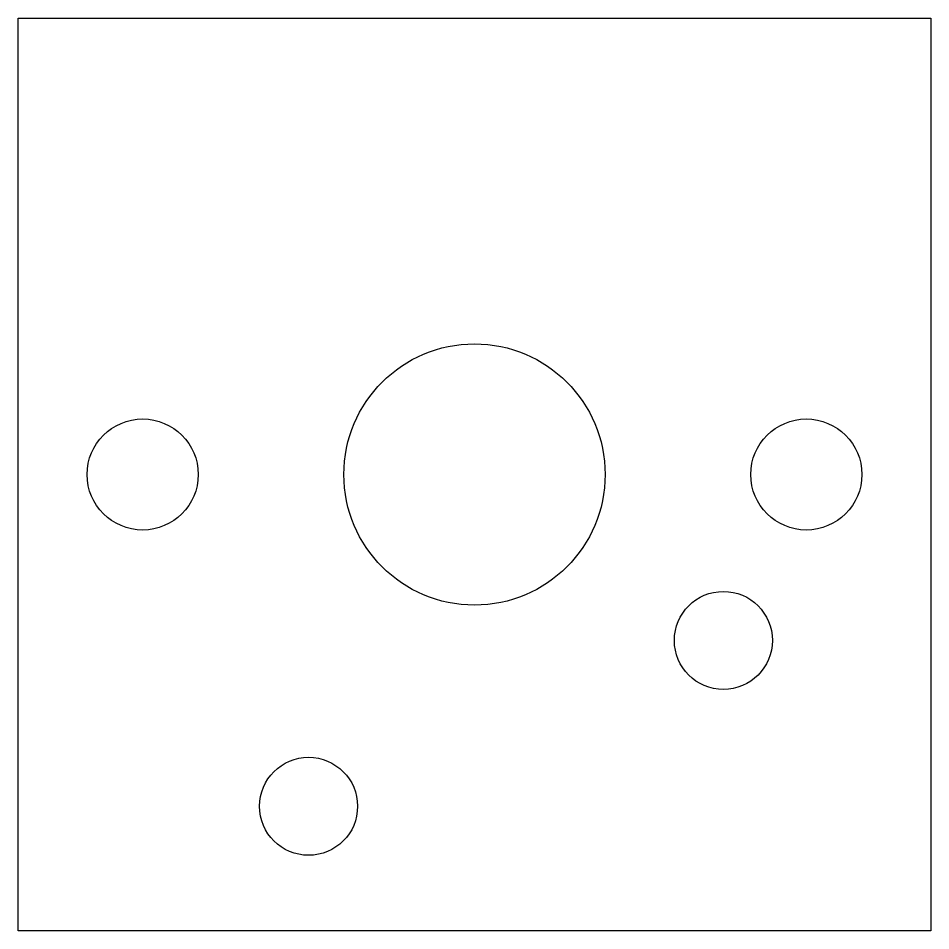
# Model space of a CAD drawing. Extents: x -119 to 121, y -47 to 51.
# Drawn here: x 100.17 to 114.14, y 12.06 to 26.04 of the extents above; entities that cross this region are included whole.
import ezdxf

# ---------------------------------------------------------------- set-up
doc = ezdxf.new("R2010")
doc.units = 0
doc.layers.add('BLACK', color=7, linetype='CONTINUOUS')

msp = doc.modelspace()

# ---------------------------------------------------------------- linework, layer by layer
at = {"layer": 'BLACK', "linetype": 'CONTINUOUS'}
for p, q in [((100.171, 12.065), (100.171, 26.035)), ((100.171, 26.035), (114.141, 26.035)), ((114.141, 26.035), (114.141, 12.065)), ((114.141, 12.065), (100.171, 12.065))]:
    msp.add_line(p, q, dxfattribs=at)
at = {"layer": 'WHITE'}
for centre, radius in [((107.156, 19.05), 2), ((102.076, 19.05), 0.85), ((112.236, 19.05), 0.85), ((110.966, 16.51), 0.75), ((104.616, 13.97), 0.75)]:
    msp.add_circle(centre, radius, dxfattribs=at)

doc.saveas('drawing.dxf')
